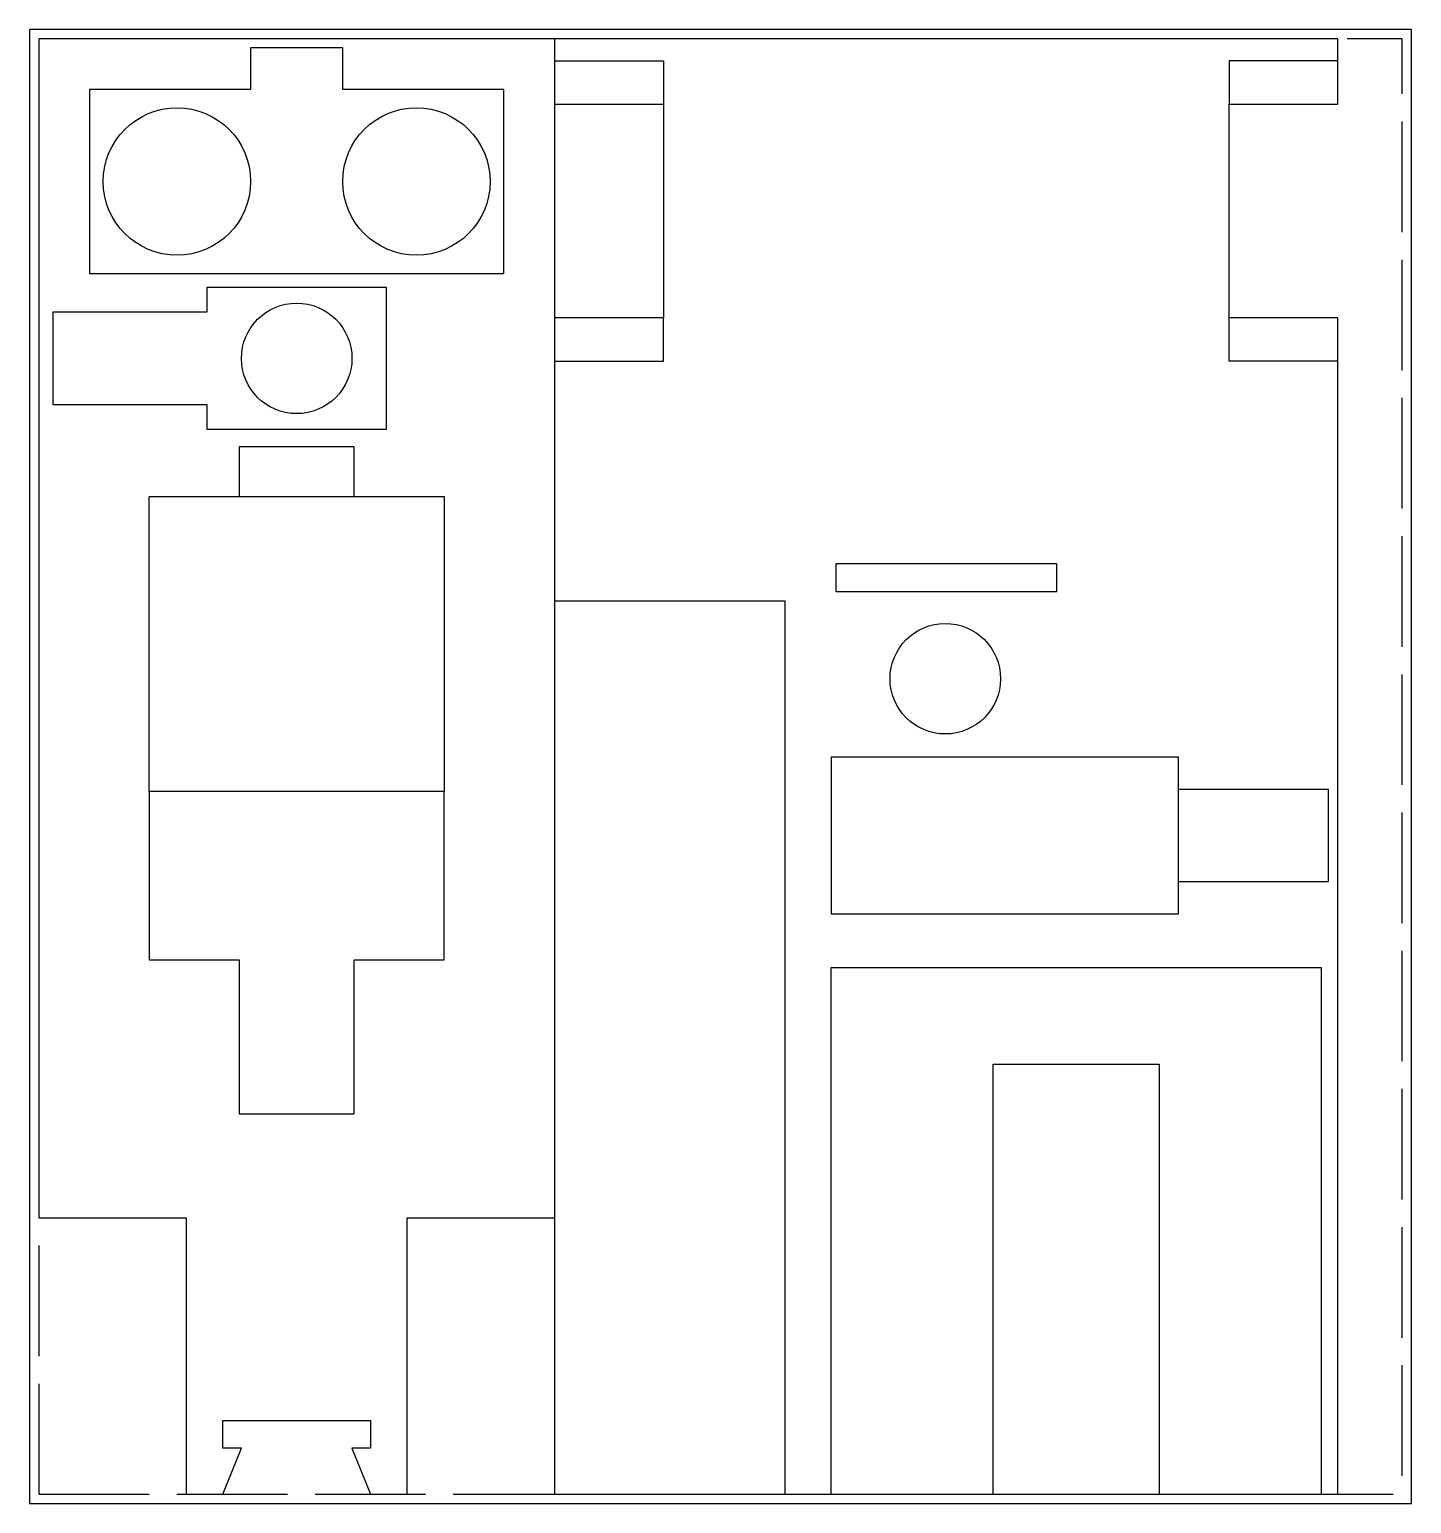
# Model space of a CAD drawing. Header units: millimetres. Extents: x 0 to 150, y 0 to 160.
import ezdxf

# ---------------------------------------------------------------- set-up
doc = ezdxf.new("R2010")
doc.units = ezdxf.units.MM
doc.linetypes.add('ACAD_ISO02W100', pattern=[15, 12, -3])
for name, color, linetype, true_color in [('Corte exterior', 1, 'Continuous', 0xff0000), ('grabado linea medio', 3, 'Continuous', 0x00ff00), ('mesa de trabajo y auxiliares', 7, 'Continuous', 0xffffff)]:
    doc.layers.add(name, color=color, linetype=linetype, true_color=true_color)

msp = doc.modelspace()

# ---------------------------------------------------------------- linework, layer by layer
at = {"layer": 'Corte exterior'}
for p, q in [((1, 159), (1, 31)), ((57, 159), (1, 159)), ((57, 159), (57, 31)), ((142, 159), (57, 159)), ((142, 151.9), (142, 159)), ((130.2, 151.9), (142, 151.9)), ((130.2, 128.7), (130.2, 151.9)), ((142, 128.7), (130.2, 128.7)), ((142, 1), (142, 128.7)), ((1, 31), (17, 31)), ((17, 31), (17, 1)), ((41, 31), (57, 31)), ((41, 1), (41, 31)), ((57, 31), (57, 1)), ((21, 9), (37, 9)), ((21, 6), (21, 9)), ((37, 9), (37, 6)), ((23, 6), (21, 6)), ((21, 1), (23, 6)), ((35, 6), (37, 1)), ((37, 6), (35, 6)), ((17, 1), (21, 1)), ((37, 1), (41, 1)), ((57, 1), (142, 1))]:
    msp.add_line(p, q, dxfattribs=at)
msp.add_lwpolyline([(57, 151.9), (68.8, 151.9), (68.8, 128.7), (57, 128.7)], dxfattribs=at)
for points in [[(45, 77.3), (13, 77.3), (13, 109.3), (45, 109.3)], [(111.5, 99), (111.5, 102), (87.5, 102), (87.5, 99)]]:
    msp.add_lwpolyline(points, close=True, dxfattribs=at)
for centre, radius in [((16, 143.5), 8), ((42, 143.5), 8), ((29, 124.3), 6), ((99.4, 89.53), 6)]:
    msp.add_circle(centre, radius, dxfattribs=at)
at = {"layer": 'grabado linea medio'}
for points in [[(6.5, 133.5), (51.5, 133.5), (51.5, 153.5), (34, 153.5), (34, 158), (24, 158), (24, 153.5), (6.5, 153.5)], [(38.75, 116.6), (38.75, 132), (19.25, 132), (19.25, 129.3), (2.55, 129.3), (2.55, 119.3), (19.25, 119.3), (19.25, 116.6)], [(124.7, 64), (124.7, 81), (87, 81), (87, 64)]]:
    msp.add_lwpolyline(points, close=True, dxfattribs=at)
for points in [[(57, 156.6), (68.8, 156.6), (68.8, 151.9)], [(142, 156.6), (130.2, 156.6), (130.2, 151.9)], [(57, 124), (68.8, 124), (68.8, 128.7)], [(142, 124), (130.2, 124), (130.2, 128.7)], [(35.25, 109.3), (35.25, 114.7), (22.75, 114.7), (22.75, 109.3)], [(57, 98), (82, 98), (82, 1)], [(13, 77.3), (13, 59), (22.75, 59), (22.75, 42.3), (35.25, 42.3), (35.25, 59), (45, 59), (45, 77.3)], [(124.7, 67.5), (141, 67.5), (141, 77.5), (124.7, 77.5)], [(87, 1), (87, 58.2), (140.2, 58.2), (140.2, 1)], [(104.6, 1), (104.6, 47.7), (122.6, 47.7), (122.6, 1)]]:
    msp.add_lwpolyline(points, dxfattribs=at)
at = {"layer": 'mesa de trabajo y auxiliares', "flags": 128}
msp.add_lwpolyline([(0, 0), (150, 0), (150, 160), (0, 160)], close=True, dxfattribs=at)
at = {"layer": 'mesa de trabajo y auxiliares', "linetype": 'ACAD_ISO02W100', "flags": 128}
msp.add_lwpolyline([(1, 1), (149, 1), (149, 159), (1, 159)], close=True, dxfattribs=at)

doc.saveas('drawing.dxf')
